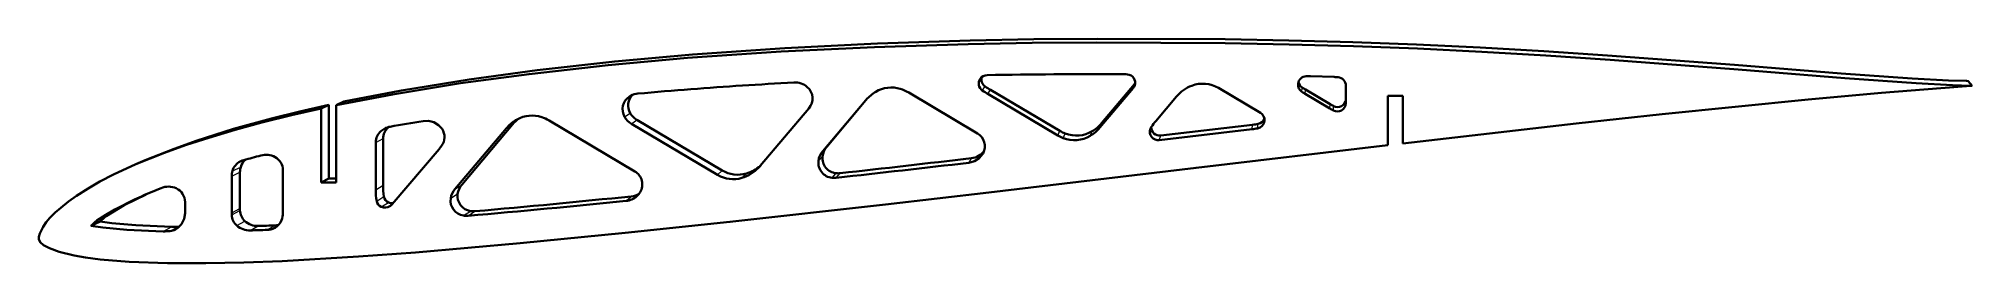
# Model space of a CAD drawing. Extents: x 146 to 274, y -23 to 156.
# Drawn here: x 146.1 to 273.9, y 141 to 155.9 of the extents above.
import ezdxf

# ---------------------------------------------------------------- set-up
doc = ezdxf.new("R2010")
doc.units = 0

msp = doc.modelspace()

# ---------------------------------------------------------------- linework, layer by layer
at = {"color": 7, "lineweight": 35, "ltscale": 0.039009}
msp.add_line((231.737015, 153.349472), (230.177322, 153.395264), dxfattribs=at)
at = {"color": 7, "lineweight": 35, "ltscale": 0.131959}
msp.add_line((208.166306, 149.62674), (203.627136, 152.320587), dxfattribs=at)
at = {"color": 7, "lineweight": 13, "ltscale": 0.007914}
msp.add_line((208.492981, 152.461288), (208.673187, 152.721558), dxfattribs=at)
at = {"color": 7, "lineweight": 13, "ltscale": 0.007962}
msp.add_line((208.858063, 152.226852), (209.036423, 152.490707), dxfattribs=at)
at = {"color": 7, "lineweight": 35, "ltscale": 0.134104}
msp.add_line((213.474258, 149.494675), (208.858063, 152.226852), dxfattribs=at)
at = {"color": 7, "lineweight": 35, "ltscale": 0.132911}
msp.add_line((213.614456, 149.787735), (209.036423, 152.490707), dxfattribs=at)
at = {"color": 7, "lineweight": 35, "ltscale": 0.085296}
msp.add_line((218.456558, 152.612747), (216.259109, 150.002792), dxfattribs=at)
at = {"color": 7, "lineweight": 35, "ltscale": 0.084546}
msp.add_line((218.547012, 152.885757), (216.375473, 150.293213), dxfattribs=at)
at = {"color": 7, "lineweight": 13, "ltscale": 0.00719}
msp.add_line((218.456558, 152.612747), (218.547012, 152.885757), dxfattribs=at)
at = {"color": 7, "lineweight": 35, "ltscale": 0.053088}
msp.add_line((221.317551, 152.05162), (219.949448, 150.427567), dxfattribs=at)
at = {"color": 7, "lineweight": 35, "ltscale": 0.08025}
msp.add_line((226.865921, 150.987595), (224.104202, 152.623734), dxfattribs=at)
at = {"color": 7, "lineweight": 13, "ltscale": 0.007061}
msp.add_line((229.605331, 152.368958), (229.635788, 152.649765), dxfattribs=at)
at = {"color": 7, "lineweight": 13, "ltscale": 0.007102}
msp.add_line((229.829117, 152.230377), (229.8582, 152.51297), dxfattribs=at)
at = {"color": 7, "lineweight": 35, "ltscale": 0.047294}
msp.add_line((231.457565, 151.267609), (229.829117, 152.230377), dxfattribs=at)
at = {"color": 7, "lineweight": 35, "ltscale": 0.046902}
msp.add_line((231.474136, 151.559845), (229.8582, 152.51297), dxfattribs=at)
at = {"color": 7, "lineweight": 35, "ltscale": 0.023303}
msp.add_line((232.515213, 151.846146), (232.515213, 152.778259), dxfattribs=at)
at = {"color": 7, "lineweight": 35, "ltscale": 0.025}
msp.add_line((236.27803, 152.099243), (235.27803, 152.099243), dxfattribs=at)
at = {"color": 7, "lineweight": 35, "ltscale": 0.08129}
msp.add_line((235.27803, 148.847641), (235.27803, 152.099243), dxfattribs=at)
at = {"color": 7, "lineweight": 35, "ltscale": 0.078368}
msp.add_line((236.27803, 148.964523), (236.27803, 152.099243), dxfattribs=at)
at = {"color": 7, "lineweight": 35, "ltscale": 0.002853}
msp.add_line((273.635986, 153.083099), (273.521912, 153.085739), dxfattribs=at)
at = {"color": 7, "lineweight": 35, "ltscale": 0.010459}
msp.add_line((273.908936, 152.766052), (273.635986, 153.083099), dxfattribs=at)
at = {"color": 7, "lineweight": 35, "ltscale": 0.002873}
msp.add_line((273.908936, 152.766052), (273.794067, 152.768814), dxfattribs=at)
at = {"color": 7, "lineweight": 35, "ltscale": 0.002651}
msp.add_line((273.803101, 152.75946), (273.908936, 152.766052), dxfattribs=at)
at = {"color": 7, "lineweight": 35, "ltscale": 0.013815}
msp.add_line((165.305939, 151.509537), (164.807358, 151.27121), dxfattribs=at)
at = {"color": 7, "lineweight": 35, "ltscale": 0.122533}
msp.add_line((164.807358, 151.27121), (164.807358, 146.369873), dxfattribs=at)
at = {"color": 7, "lineweight": 35, "ltscale": 0.121662}
msp.add_line((165.305939, 151.509537), (165.305939, 146.643051), dxfattribs=at)
at = {"color": 7, "lineweight": 35, "ltscale": 0.013824}
msp.add_line((166.305939, 151.723145), (165.807358, 151.483994), dxfattribs=at)
at = {"color": 7, "lineweight": 35, "ltscale": 0.127853}
msp.add_line((165.807358, 151.483994), (165.807358, 146.369873), dxfattribs=at)
at = {"color": 7, "lineweight": 13, "ltscale": 0.011109}
msp.add_line((184.857071, 150.71257), (185.222885, 150.964844), dxfattribs=at)
at = {"color": 7, "lineweight": 35, "ltscale": 0.124328}
msp.add_line((193.823334, 147.479431), (197.036316, 151.27533), dxfattribs=at)
at = {"color": 7, "lineweight": 35, "ltscale": 0.110299}
msp.add_line((197.953049, 148.455643), (200.803696, 151.823013), dxfattribs=at)
at = {"color": 7, "lineweight": 35, "ltscale": 0.104624}
msp.add_line((198.216614, 148.741089), (200.911728, 151.942673), dxfattribs=at)
at = {"color": 7, "lineweight": 13, "ltscale": 0.001687}
msp.add_line((200.803696, 151.823013), (200.847992, 151.873932), dxfattribs=at)
at = {"color": 7, "lineweight": 35, "ltscale": 0.000856}
msp.add_line((200.825989, 151.848984), (200.803696, 151.823013), dxfattribs=at)
at = {"color": 7, "lineweight": 13, "ltscale": 0.007318}
msp.add_line((231.457565, 151.267609), (231.474136, 151.559845), dxfattribs=at)
at = {"color": 7, "lineweight": 13, "ltscale": 0.007335}
msp.add_line((231.686874, 151.138382), (231.701431, 151.431427), dxfattribs=at)
at = {"color": 7, "lineweight": 13, "ltscale": 0.00449}
msp.add_line((232.510849, 151.610519), (232.514969, 151.790054), dxfattribs=at)
at = {"color": 7, "lineweight": 35, "ltscale": 0.002402}
msp.add_line((232.513687, 151.706573), (232.510849, 151.610519), dxfattribs=at)
at = {"color": 7, "lineweight": 35, "ltscale": 0.00349}
msp.add_line((232.515213, 151.846146), (232.513687, 151.706573), dxfattribs=at)
at = {"color": 7, "lineweight": 13, "ltscale": 0.013475}
msp.add_line((168.75531, 149.778595), (169.235779, 150.022842), dxfattribs=at)
at = {"color": 7, "lineweight": 35, "ltscale": 0.000789}
msp.add_line((169.259842, 150.043289), (169.235779, 150.022842), dxfattribs=at)
at = {"color": 7, "lineweight": 35, "ltscale": 0.131471}
msp.add_line((173.647568, 145.950241), (177.045212, 149.964157), dxfattribs=at)
at = {"color": 7, "lineweight": 35, "ltscale": 0.130128}
msp.add_line((174.099625, 146.233795), (177.451569, 150.215973), dxfattribs=at)
at = {"color": 7, "lineweight": 13, "ltscale": 0.011951}
msp.add_line((177.045212, 149.964157), (177.451569, 150.215973), dxfattribs=at)
at = {"color": 7, "lineweight": 35, "ltscale": 0.002798}
msp.add_line((177.657471, 150.490646), (177.753998, 150.547287), dxfattribs=at)
at = {"color": 7, "lineweight": 35, "ltscale": 0.164792}
msp.add_line((185.536224, 147.108948), (179.867569, 150.472961), dxfattribs=at)
at = {"color": 7, "lineweight": 13, "ltscale": 0.011038}
msp.add_line((185.308548, 150.257065), (185.668518, 150.512741), dxfattribs=at)
at = {"color": 7, "lineweight": 35, "ltscale": 0.165517}
msp.add_line((191.002777, 146.879333), (185.308548, 150.257065), dxfattribs=at)
at = {"color": 7, "lineweight": 35, "ltscale": 0.163837}
msp.add_line((191.308807, 147.175797), (185.668518, 150.512741), dxfattribs=at)
at = {"color": 7, "lineweight": 13, "ltscale": 0.008122}
msp.add_line((213.474258, 149.494675), (213.614456, 149.787735), dxfattribs=at)
at = {"color": 7, "lineweight": 13, "ltscale": 0.008145}
msp.add_line((213.834824, 149.318878), (213.972214, 149.614288), dxfattribs=at)
at = {"color": 7, "lineweight": 13, "ltscale": 0.007987}
msp.add_line((215.624649, 149.464951), (215.746872, 149.760132), dxfattribs=at)
at = {"color": 7, "lineweight": 13, "ltscale": 0.007822}
msp.add_line((216.259109, 150.002792), (216.375473, 150.293213), dxfattribs=at)
at = {"color": 7, "lineweight": 35, "ltscale": 0.154311}
msp.add_line((226.317642, 149.897217), (220.187393, 149.176804), dxfattribs=at)
at = {"color": 7, "lineweight": 35, "ltscale": 0.152906}
msp.add_line((226.354446, 150.19664), (220.280685, 149.477005), dxfattribs=at)
at = {"color": 7, "lineweight": 13, "ltscale": 0.007542}
msp.add_line((226.317642, 149.897217), (226.354446, 150.19664), dxfattribs=at)
at = {"color": 7, "lineweight": 13, "ltscale": 0.007499}
msp.add_line((226.685074, 149.952744), (226.718735, 150.250824), dxfattribs=at)
at = {"color": 7, "lineweight": 13, "ltscale": 0.013701}
msp.add_line((168.410965, 149.028244), (168.898438, 149.278641), dxfattribs=at)
at = {"color": 7, "lineweight": 35, "ltscale": 0.078049}
msp.add_line((168.410965, 149.028244), (168.410965, 145.906281), dxfattribs=at)
at = {"color": 7, "lineweight": 35, "ltscale": 0.077131}
msp.add_line((168.898438, 149.278641), (168.898438, 146.19339), dxfattribs=at)
at = {"color": 7, "lineweight": 35, "ltscale": 0.119331}
msp.add_line((169.502304, 144.951385), (172.595139, 148.587082), dxfattribs=at)
at = {"color": 7, "lineweight": 13, "ltscale": 0.009713}
msp.add_line((197.953049, 148.455643), (198.216614, 148.741089), dxfattribs=at)
at = {"color": 7, "lineweight": 13, "ltscale": 0.002207}
msp.add_line((208.522476, 148.266541), (208.563828, 148.344543), dxfattribs=at)
at = {"color": 7, "lineweight": 35, "ltscale": 0.001148}
msp.add_line((208.544861, 148.306641), (208.522476, 148.266541), dxfattribs=at)
at = {"color": 7, "lineweight": 13, "ltscale": 0.007859}
msp.add_line((220.187393, 149.176804), (220.280685, 149.477005), dxfattribs=at)
at = {"color": 7, "lineweight": 35, "ltscale": 0.016678}
msp.add_line((152.569794, 147.582169), (153.1819, 147.847458), dxfattribs=at)
at = {"color": 7, "lineweight": 13, "ltscale": 0.015057}
msp.add_line((158.899857, 146.794815), (159.442078, 147.056992), dxfattribs=at)
at = {"color": 7, "lineweight": 13, "ltscale": 0.01502}
msp.add_line((158.947433, 147.143341), (159.489899, 147.401566), dxfattribs=at)
at = {"color": 7, "lineweight": 35, "ltscale": 0.059915}
msp.add_line((159.442078, 147.056992), (159.442078, 144.660385), dxfattribs=at)
at = {"color": 7, "lineweight": 13, "ltscale": 0.001546}
msp.add_line((159.464691, 147.769669), (159.520706, 147.795914), dxfattribs=at)
at = {"color": 7, "lineweight": 35, "ltscale": 0.00077}
msp.add_line((159.492432, 147.783081), (159.464691, 147.769669), dxfattribs=at)
at = {"color": 7, "lineweight": 35, "ltscale": 0.070523}
msp.add_line((162.277634, 144.364227), (162.277634, 147.185165), dxfattribs=at)
at = {"color": 7, "lineweight": 13, "ltscale": 0.010652}
msp.add_line((191.002777, 146.879333), (191.308807, 147.175797), dxfattribs=at)
at = {"color": 7, "lineweight": 13, "ltscale": 0.010332}
msp.add_line((192.612503, 146.682938), (192.902451, 146.977463), dxfattribs=at)
at = {"color": 7, "lineweight": 13, "ltscale": 0.00991}
msp.add_line((197.665939, 147.804443), (197.936813, 148.093872), dxfattribs=at)
at = {"color": 7, "lineweight": 13, "ltscale": 0.010094}
msp.add_line((198.561188, 146.689392), (198.829742, 146.990906), dxfattribs=at)
at = {"color": 7, "lineweight": 13, "ltscale": 0.010044}
msp.add_line((198.835373, 146.690414), (199.101059, 146.99176), dxfattribs=at)
at = {"color": 7, "lineweight": 13, "ltscale": 0.008659}
msp.add_line((207.601074, 147.681641), (207.774384, 147.981522), dxfattribs=at)
at = {"color": 7, "lineweight": 35, "ltscale": 0.060588}
msp.add_line((158.899857, 146.794815), (158.899857, 144.371277), dxfattribs=at)
at = {"color": 7, "lineweight": 35, "ltscale": 0.014213}
msp.add_line((164.807358, 146.369873), (165.305939, 146.643051), dxfattribs=at)
at = {"color": 7, "lineweight": 35, "ltscale": 0.0125}
for p, q in [((164.807358, 146.369873), (165.307358, 146.369873)), ((165.305939, 146.643051), (165.805939, 146.643051)), ((165.307358, 146.369873), (165.807358, 146.369873))]:
    msp.add_line(p, q, dxfattribs=at)
at = {"color": 7, "lineweight": 13, "ltscale": 0.014143}
msp.add_line((168.410965, 145.906281), (168.898438, 146.19339), dxfattribs=at)
at = {"color": 7, "lineweight": 13, "ltscale": 0.013341}
msp.add_line((173.647568, 145.950241), (174.099625, 146.233795), dxfattribs=at)
at = {"color": 7, "lineweight": 35, "ltscale": 0.01817}
msp.add_line((155.810959, 144.365067), (155.810959, 145.091858), dxfattribs=at)
at = {"color": 7, "lineweight": 13, "ltscale": 0.015362}
msp.add_line((158.899857, 144.371277), (159.442078, 144.660385), dxfattribs=at)
at = {"color": 7, "lineweight": 13, "ltscale": 0.015374}
msp.add_line((158.901764, 144.242966), (159.443787, 144.533493), dxfattribs=at)
at = {"color": 7, "lineweight": 35, "ltscale": 0.003173}
msp.add_line((159.443787, 144.533493), (159.442078, 144.660385), dxfattribs=at)
at = {"color": 7, "lineweight": 13, "ltscale": 0.014067}
msp.add_line((168.477463, 145.153854), (168.957809, 145.446869), dxfattribs=at)
at = {"color": 7, "lineweight": 13, "ltscale": 0.013859}
msp.add_line((168.776566, 144.768997), (169.249542, 145.058136), dxfattribs=at)
at = {"color": 7, "lineweight": 13, "ltscale": 0.013537}
msp.add_line((173.365585, 145.335693), (173.824524, 145.623032), dxfattribs=at)
at = {"color": 7, "lineweight": 13, "ltscale": 0.01365}
msp.add_line((174.210373, 144.19455), (174.667038, 144.493851), dxfattribs=at)
at = {"color": 7, "lineweight": 13, "ltscale": 0.013583}
msp.add_line((174.511108, 144.184738), (174.964615, 144.483917), dxfattribs=at)
at = {"color": 7, "lineweight": 13, "ltscale": 0.011404}
msp.add_line((184.956421, 145.164246), (185.300308, 145.463974), dxfattribs=at)
at = {"color": 7, "lineweight": 35, "ltscale": 0.016754}
msp.add_line((149.593292, 143.516312), (150.201004, 143.798782), dxfattribs=at)
at = {"color": 7, "lineweight": 35, "ltscale": 0.01703}
msp.add_line((149.982391, 143.878723), (150.602737, 144.160172), dxfattribs=at)
at = {"color": 7, "lineweight": 13, "ltscale": 0.015667}
msp.add_line((154.36293, 143.154068), (154.918152, 143.444656), dxfattribs=at)
at = {"color": 7, "lineweight": 13, "ltscale": 0.015542}
msp.add_line((154.811768, 143.167496), (155.362411, 143.456085), dxfattribs=at)
at = {"color": 7, "lineweight": 35, "ltscale": 0.001999}
msp.add_line((155.362411, 143.456085), (155.441879, 143.465118), dxfattribs=at)
at = {"color": 7, "lineweight": 35, "ltscale": 0.003208}
msp.add_line((158.901764, 144.242966), (158.899857, 144.371277), dxfattribs=at)
at = {"color": 7, "lineweight": 13, "ltscale": 0.015257}
msp.add_line((159.232147, 143.531525), (159.766449, 143.826431), dxfattribs=at)
at = {"color": 7, "lineweight": 13, "ltscale": 0.014997}
msp.add_line((160.120728, 143.212967), (160.643723, 143.506805), dxfattribs=at)
at = {"color": 7, "lineweight": 13, "ltscale": 0.014733}
msp.add_line((161.244553, 143.252213), (161.755035, 143.546707), dxfattribs=at)
at = {"color": 7, "lineweight": 13, "ltscale": 0.01468}
msp.add_line((161.473236, 143.281525), (161.98114, 143.576233), dxfattribs=at)
at = {"color": 7, "lineweight": 35, "ltscale": 0.000277}
msp.add_line((161.991943, 143.57872), (161.98114, 143.576233), dxfattribs=at)
at = {"color": 7, "lineweight": 35, "ltscale": 0.000736}
msp.add_line((146.14238, 142.639328), (146.141037, 142.668732), dxfattribs=at)
at = {"color": 7, "lineweight": 35}
for points in [[(273.521912, 153.085739), (272.327454, 153.126404), (269.940674, 153.256378), (265.244507, 153.58989), (258.20459, 154.144073), (249.79924, 154.776703), (245.593857, 155.055527), (241.386185, 155.29718), (237.176254, 155.496857), (232.964523, 155.653748), (228.751419, 155.768631), (224.53743, 155.843048), (216.108261, 155.879822), (211.893768, 155.843369), (207.67984, 155.765457), (201.563019, 155.567596), (195.450516, 155.262802), (189.345078, 154.840622)], [(165.807373, 151.483994), (169.524307, 152.20015), (174.023788, 152.931534), (178.54071, 153.545959), (183.775406, 154.135284), (189.022034, 154.606369)], [(166.305939, 151.723145), (170.12442, 152.459885), (174.592316, 153.185852), (179.077332, 153.796448), (184.205414, 154.375626), (189.345078, 154.840622)], [(273.794067, 152.768814), (272.595398, 152.810577), (270.200256, 152.942841), (265.492249, 153.280838), (258.434509, 153.842224), (249.970108, 154.486908), (245.735184, 154.771744), (241.49791, 155.019241), (237.258347, 155.224518), (233.016922, 155.386688), (228.773972, 155.506546), (224.530289, 155.585617), (216.041397, 155.630814), (211.796997, 155.598221), (207.553116, 155.523972), (201.370895, 155.330048), (195.192932, 155.027695), (189.022034, 154.606369)], [(273.803101, 152.75946), (271.833374, 152.619095), (267.896606, 152.302567), (263.068909, 151.868896), (253.423813, 150.895233), (247.736465, 150.275085), (236.27803, 148.964523)], [(152.569794, 147.582184), (154.458191, 148.342392), (155.913147, 148.861069), (157.381897, 149.339294), (159.128555, 149.859924), (160.886978, 150.338776), (162.842392, 150.824875), (164.807358, 151.27121)], [(153.1819, 147.847473), (155.088974, 148.614532), (156.542465, 149.131836), (159.017761, 149.914764), (161.519012, 150.607925), (163.40799, 151.077347), (165.305939, 151.509537)], [(172.794495, 149.917496), (172.564056, 150.171631), (172.260284, 150.354843), (171.909409, 150.44754), (171.54248, 150.439621)], [(235.27803, 148.847641), (222.617661, 147.350021), (208.929672, 145.728592), (202.086319, 144.933624), (191.814331, 143.780823), (184.893341, 143.046646), (177.966995, 142.364639), (171.0336, 141.761978)], [(207.601074, 147.681641), (207.971313, 147.782013), (208.288971, 147.984863), (208.522476, 148.266541)], [(146.141037, 142.668732), (146.150803, 142.789108), (146.215012, 143.022156), (146.43425, 143.459503), (146.644196, 143.761261), (146.880844, 144.04277), (147.226685, 144.391434), (147.594925, 144.715866), (148.111206, 145.12381), (148.646042, 145.506332), (149.402618, 145.99086), (150.183884, 146.435638), (151.09346, 146.902893), (152.569794, 147.582184)], [(149.982391, 143.878723), (150.568237, 144.250992), (151.180725, 144.60112), (152.466385, 145.248688), (152.929428, 145.46138)], [(150.602737, 144.160172), (151.788605, 144.874268), (153.238281, 145.598389)], [(149.593292, 143.516312), (150.376068, 143.410843), (151.969131, 143.263733), (154.36293, 143.154068)], [(150.201004, 143.798782), (150.975464, 143.695282), (152.551132, 143.551224), (154.918152, 143.444656)], [(155.810959, 144.365067), (155.750519, 143.973495), (155.576782, 143.624008), (155.31073, 143.353149)], [(146.14238, 142.639328), (146.229279, 142.443588), (146.459961, 142.249664), (146.858795, 142.035782), (147.495636, 141.804489), (148.488205, 141.559235), (149.238205, 141.428101), (150.193787, 141.303558), (152.12471, 141.140457), (154.651352, 141.046783), (157.175537, 141.041824), (159.7034, 141.094604), (162.228027, 141.192719), (167.271759, 141.484634), (171.0336, 141.761978)]]:
    msp.add_lwpolyline(points, dxfattribs=at)
for centre, radius, start, end in [((208.815231, 152.91362), 0.558147, 90.906587, 145.079802), ((208.979736, 153.171127), 0.544279, 161.041695, 235.711157), ((216.785324, -294.384674), 447.927794, 89.892584, 91.020665), ((217.60939, 147.562454), 5.980173, 85.469791, 89.849226), ((218.035294, 152.973495), 0.552974, 341.658493, 85.179337), ((229.910904, 152.83812), 0.558834, 90.934249, 173.80975), ((230.005051, 147.112106), 6.285525, 88.429366, 90.941162), ((231.536789, 146.974899), 6.377712, 85.852896, 88.200972), ((231.956467, 152.778915), 0.558633, 359.931501, 85.733812), ((185.732315, 151.21727), 1.010411, 123.574692, 209.969076), ((186.099792, 151.463028), 1.008623, 136.068501, 209.601338), ((185.728317, 151.221954), 1.004261, 117.375872, 123.532495), ((185.848129, 150.984985), 1.26983, 95.218014, 117.259909), ((208.099014, -92.876633), 246.144517, 94.393624, 95.213479), ((211.674118, -140.993271), 294.393876, 93.044081, 94.369971), ((196.112457, 151.728195), 1.258952, 49.453489, 93.274614), ((196.268845, 151.926788), 1.006482, 319.673829, 48.868347), ((202.768845, 150.157089), 2.576283, 120.654704, 138.949912), ((202.482361, 150.638412), 2.016121, 72.964896, 120.624761), ((202.320908, 150.119904), 2.55915, 59.308554, 72.909899), ((208.808975, 152.913879), 0.552361, 144.729332, 235.077834), ((211.978882, 157.487106), 6.11638, 235.254805, 239.319983), ((212.475082, 158.30159), 6.752109, 235.73188, 239.384651), ((218.028122, 152.973892), 0.560319, 319.870289, 341.851731), ((218.12001, 153.243454), 0.557035, 320.046405, 327.005805), ((223.236862, 150.429352), 2.513111, 110.962399, 139.794288), ((223.062881, 150.866333), 2.042741, 59.351304, 110.790381), ((229.906631, 152.835129), 0.555064, 173.455946, 237.12405), ((229.93071, 153.111877), 0.548177, 188.081748, 237.453005), ((233.12413, 157.800705), 6.471926, 237.063931, 239.39435), ((233.486465, 158.661255), 7.139028, 237.358271, 239.454114), ((178.736053, 148.785507), 2.017, 71.405871, 119.136176), ((186.305099, 151.586136), 1.247967, 209.860025, 239.3296), ((226.580765, 150.50441), 0.56103, 353.802309, 59.451824), ((234.69252, 156.740402), 6.357401, 239.412655, 241.785258), ((235.032028, 157.593048), 7.004158, 239.47134, 241.607127), ((231.951279, 151.632095), 0.560136, 241.830856, 357.791136), ((231.964279, 151.918686), 0.553708, 241.655115, 354.386879), ((169.399261, 149.029083), 0.988227, 130.668008, 180.048121), ((169.581039, 148.811096), 1.271983, 117.034335, 130.479836), ((169.886765, 149.279358), 0.988275, 131.20512, 180.040853), ((169.601868, 148.775742), 1.312952, 100.231366, 117.142621), ((194.033768, 12.39006), 139.869701, 99.253434, 100.156856), ((171.977936, 149.381149), 0.977351, 323.220466, 33.298231), ((179.010666, 148.297668), 2.576874, 121.677115, 139.705796), ((179.368378, 148.600296), 2.506917, 127.027653, 139.872466), ((178.561462, 148.272339), 2.559028, 59.310221, 71.364432), ((185.962448, 151.356964), 1.279581, 210.240466, 239.267978), ((207.660599, 148.766479), 0.997349, 332.525067, 59.550821), ((214.740311, 151.633621), 2.485547, 239.378463, 248.635132), ((214.849869, 151.88002), 2.429783, 239.440304, 248.826254), ((214.709, 151.518661), 2.041961, 248.849429, 300.548565), ((214.348709, 151.613174), 2.498584, 300.708159, 319.870197), ((214.50444, 151.862335), 2.441909, 300.58357, 320.01569), ((220.121475, 149.734695), 0.561785, 161.353247, 276.738157), ((220.11702, 149.733627), 0.557645, 144.594572, 161.102019), ((220.215286, 150.028519), 0.555455, 177.399834, 276.761871), ((224.282791, 146.778381), 5.665197, 139.898612, 144.64237), ((225.655869, 155.517654), 5.659266, 276.715303, 280.478177), ((225.620346, 156.381821), 6.228596, 276.768421, 280.156789), ((226.583481, 150.501175), 0.557857, 280.496045, 354.101898), ((226.622269, 150.792343), 0.55003, 280.098179, 338.699213), ((161.156799, 146.933807), 1.277613, 61.926928, 105.09248), ((169.540771, 151.184891), 4.009719, 319.617982, 323.427957), ((198.909454, 147.644302), 1.254057, 139.691029, 172.661827), ((199.153259, 147.951401), 1.225003, 139.865308, 173.319561), ((207.642395, 149.187714), 1.2129, 276.24514, 322.838491), ((214.580002, 151.226273), 2.047811, 248.660403, 300.672984), ((160.201172, 146.794724), 1.301311, 164.460778, 179.99603), ((159.910736, 146.874542), 1.000108, 116.486732, 164.409019), ((160.708633, 147.056885), 1.266541, 164.208007, 179.994978), ((160.450943, 147.128906), 0.998971, 130.534628, 164.160619), ((160.041885, 146.609863), 1.295513, 105.782862, 115.095026), ((180.371033, 74.651878), 76.070012, 104.889767, 105.775854), ((161.282059, 147.1866), 0.995438, 359.916752, 61.441021), ((185.031006, 146.248688), 0.997004, 329.301325, 59.575301), ((192.333481, 148.906128), 2.01091, 239.366852, 286.436281), ((191.868179, 149.132263), 2.560002, 286.903739, 315.585947), ((192.193253, 149.366196), 2.491838, 286.535462, 311.051251), ((191.868256, 149.134308), 2.561436, 315.552062, 319.753824), ((198.662445, 147.688385), 1.003765, 173.35725, 264.21189), ((198.933472, 147.98848), 1.002655, 173.963894, 264.063463), ((198.961487, 148.237167), 1.253201, 263.965676, 276.394386), ((-77.363266, 2627.95166), 2496.586215, 276.351664, 276.554117), ((-78.155258, 2614.602051), 2483.137508, 276.410765, 276.612194), ((167.370758, 113.305817), 35.249598, 111.883198, 114.185238), ((154.71196, 144.83815), 1.270838, 65.786668, 112.150326), ((154.815659, 145.093536), 0.995144, 359.902582, 65.200842), ((172.963959, 145.933594), 4.55336, 180.34369, 189.859332), ((173.936691, 146.222855), 5.038612, 180.334947, 188.858559), ((174.604813, 145.138382), 1.255059, 139.698324, 170.953597), ((175.036957, 145.443665), 1.225838, 139.870308, 171.584925), ((184.893173, 146.342133), 1.162544, 311.813586, 328.8089), ((192.031097, 148.611038), 2.01395, 239.297566, 286.780659), ((198.693451, 147.968735), 1.286168, 264.097778, 276.33538), ((160.436325, 144.559067), 0.992802, 181.476163, 227.562386), ((168.980408, 145.236145), 0.509656, 189.293178, 246.425832), ((169.01329, 145.340424), 0.61921, 247.496498, 301.922983), ((169.460403, 145.520279), 0.50795, 188.310696, 245.474585), ((169.487625, 145.58873), 0.581674, 245.833989, 276.361861), ((168.999313, 145.380005), 0.660845, 301.137232, 319.564122), ((174.358887, 145.188446), 1.004616, 171.568136, 261.501453), ((174.818146, 145.486099), 1.003411, 172.153429, 261.340629), ((116.402863, 819.277283), 677.589305, 274.919578, 275.806703), ((174.8573, 145.731583), 1.252271, 261.260996, 274.916586), ((116.447876, 815.870789), 673.932695, 274.9812, 275.863858), ((184.834625, 146.413818), 1.255285, 275.566554, 311.624147), ((185.176208, 146.695099), 1.237326, 275.756337, 301.223859), ((156.374557, 136.624893), 9.668387, 131.386912, 134.538457), ((157.044266, 136.594147), 9.936675, 130.410277, 133.526469), ((154.460434, 147.382187), 4.229275, 268.678957, 274.76512), ((154.732117, 144.145752), 0.981482, 274.655366, 297.314785), ((155.021103, 148.056808), 4.613333, 268.721154, 274.24261), ((154.735138, 144.13916), 0.974225, 297.334701, 306.215324), ((159.894333, 144.27124), 0.992889, 181.63211, 228.165424), ((160.076111, 144.489899), 1.277403, 228.63183, 272.001161), ((160.599289, 144.751251), 1.244935, 227.995789, 272.045127), ((155.391556, 294.668152), 151.529009, 271.788476, 272.213669), ((155.801498, 293.832184), 150.40335, 271.844955, 272.268577), ((161.19458, 144.549225), 1.29796, 272.206183, 282.397037), ((161.258438, 144.257507), 0.999337, 282.411838, 300.241357), ((161.70517, 144.809174), 1.263453, 272.26163, 282.616177), ((161.25882, 144.257538), 0.999159, 300.221276, 338.660539), ((160.978058, 144.36438), 1.299559, 338.777482, 359.993451), ((174.402359, 145.465195), 1.28507, 261.407811, 274.854472)]:
    msp.add_arc(centre, radius, start, end, dxfattribs=at)

doc.saveas('drawing.dxf')
